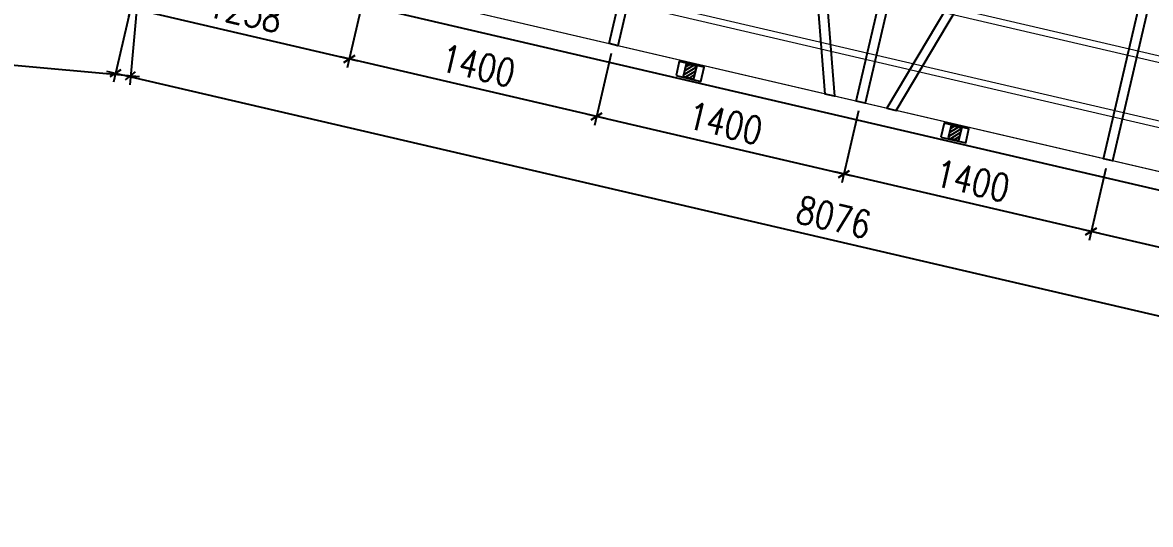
# Model space of a CAD drawing. Extents: x 8238 to 123366, y -35216 to 128109.
# Drawn here: x 68485 to 74705, y 95786 to 98555 of the extents above; entities that cross this region are included whole.
import ezdxf

# ---------------------------------------------------------------- set-up
doc = ezdxf.new("R2010")
doc.units = 0
doc.header["$LTSCALE"] = 1000
doc.header["$MEASUREMENT"] = 0
doc.linetypes.add('HIDDEN', pattern=[0.375, 0.25, -0.125])
for name, color, linetype in [('标注', 9, 'Continuous'), ('栏杆基座', 214, 'Continuous'), ('栏杆柱', 6, 'Continuous'), ('连接端梁', 130, 'Continuous'), ('铝横梁', 220, 'Continuous')]:
    doc.layers.add(name, color=color, linetype=linetype)
for name, color, linetype, lineweight in [('虚线', 8, 'Continuous', 0), ('铝主梁', 3, 'Continuous', 9), ('铝龙骨', 7, 'Continuous', 9)]:
    doc.layers.add(name, color=color, linetype=linetype, lineweight=lineweight)
doc.styles.add('HZTXT', font='txtw.shx', dxfattribs={"width": 0.8, "bigfont": 'hztxtw.shx'})
doc.dimstyles.new('DIM-50', dxfattribs={"dimscale": 50, "dimtxt": 3, "dimasz": 1, "dimexe": 1, "dimexo": 1, "dimgap": 1, "dimtad": 1, "dimdec": 1, "dimdsep": 46, "dimtxsty": 'HZTXT', "dimblk": 'OBLIQUE', "dimblk1": 'ARCHTICK', "dimblk2": 'OBLIQUE', "dimcen": 0, "dimdle": 1, "dimclrd": 9, "dimclre": 9, "dimclrt": 2, "dimadec": 1, "dimazin": 0, "dimtfac": 1, "dimtdec": 1, "dimtix": 1, "dimtmove": 2, "dimatfit": 3, "dimldrblk": 'OBLIQUE', "dimfxl": 15, "dimtolj": 1, "dimtzin": 0, "dimarcsym": 1})

# ---------------------------------------------------------------- blocks, each defined once
blk = doc.blocks.new('_Oblique')
at = {"color": 0, "linetype": 'ByBlock', "lineweight": -2}
blk.add_line((-0.5, -0.5), (0.5, 0.5), dxfattribs=at)
blk = doc.blocks.new('*D69')
at = {"layer": 'Defpoints', "color": 0, "transparency": 16777216}
for p in [(49245.7, 68127.9), (57321.7, 68127.9), (57321.7, 67449.2)]:
    blk.add_point(p, dxfattribs=at)
at = {"layer": '标注', "color": 9, "lineweight": -2, "transparency": 16777216}
for p, q in [((49245.7, 68077.9), (49245.7, 67399.2)), ((57321.7, 68077.9), (57321.7, 67399.2)), ((49195.7, 67449.2), (57371.7, 67449.2))]:
    blk.add_line(p, q, dxfattribs=at)
at = {"layer": '标注', "color": 9, "lineweight": -2, "transparency": 16777216, "xscale": 50, "yscale": 50, "zscale": 50}
for p, rotation in [((49245.7, 67449.2), 180.0003109579486), ((57321.7, 67449.2), 0.0003109579486354188)]:
    blk.add_blockref('_Oblique', p, dxfattribs=dict(at, rotation=rotation))
at = {"layer": '标注', "color": 2, "transparency": 16777216, "insert": (53283.7, 67574.2), "char_height": 150, "attachment_point": 5, "rotation": 0.00031, "style": 'HZTXT'}
blk.add_mtext('\\A1;8076', dxfattribs=at)
blk = doc.blocks.new('_ArchTick')
at = {"color": 0, "linetype": 'ByBlock', "const_width": 0.4}
blk.add_lwpolyline([(-0.5, -0.5), (0.5, 0.5)], dxfattribs=at)
blk = doc.blocks.new('*D74')
at = {"layer": 'Defpoints', "color": 0, "transparency": 16777216}
for p in [(54683.7, 68225.9), (56083.7, 68225.9), (54683.7, 67818.6)]:
    blk.add_point(p, dxfattribs=at)
at = {"layer": '标注', "color": 9, "lineweight": -2, "transparency": 16777216}
for p, q in [((54683.7, 68175.9), (54683.7, 67768.6)), ((56083.7, 68175.9), (56083.7, 67768.6)), ((56133.7, 67818.6), (54633.7, 67818.6))]:
    blk.add_line(p, q, dxfattribs=at)
at = {"layer": '标注', "color": 9, "lineweight": -2, "transparency": 16777216, "xscale": 50, "yscale": 50, "zscale": 50, "rotation": 180}
blk.add_blockref('_Oblique', (54683.7, 67818.6), dxfattribs=at)
at = {"layer": '标注', "color": 9, "lineweight": -2, "transparency": 16777216, "xscale": 50, "yscale": 50, "zscale": 50}
blk.add_blockref('_Oblique', (56083.7, 67818.6), dxfattribs=at)
at = {"layer": '标注', "color": 2, "transparency": 16777216, "insert": (55383.7, 67943.6), "char_height": 150, "attachment_point": 5, "style": 'HZTXT'}
blk.add_mtext('\\A1;1400', dxfattribs=at)
blk = doc.blocks.new('*D75')
at = {"layer": 'Defpoints', "color": 0, "transparency": 16777216}
for p in [(53283.7, 68225.9), (54683.7, 68225.9), (53283.7, 67818.6)]:
    blk.add_point(p, dxfattribs=at)
at = {"layer": '标注', "color": 9, "lineweight": -2, "transparency": 16777216}
for p, q in [((53283.7, 68175.9), (53283.7, 67768.6)), ((54683.7, 68175.9), (54683.7, 67768.6)), ((54733.7, 67818.6), (53233.7, 67818.6))]:
    blk.add_line(p, q, dxfattribs=at)
at = {"layer": '标注', "color": 9, "lineweight": -2, "transparency": 16777216, "xscale": 50, "yscale": 50, "zscale": 50, "rotation": 180}
blk.add_blockref('_Oblique', (53283.7, 67818.6), dxfattribs=at)
at = {"layer": '标注', "color": 9, "lineweight": -2, "transparency": 16777216, "xscale": 50, "yscale": 50, "zscale": 50}
blk.add_blockref('_Oblique', (54683.7, 67818.6), dxfattribs=at)
at = {"layer": '标注', "color": 2, "transparency": 16777216, "insert": (53983.7, 67943.6), "char_height": 150, "attachment_point": 5, "style": 'HZTXT'}
blk.add_mtext('\\A1;1400', dxfattribs=at)
blk = doc.blocks.new('*D76')
at = {"layer": 'Defpoints', "color": 0, "transparency": 16777216}
for p in [(51883.7, 68225.9), (53283.7, 68225.9), (51883.7, 67818.6)]:
    blk.add_point(p, dxfattribs=at)
at = {"layer": '标注', "color": 9, "lineweight": -2, "transparency": 16777216}
for p, q in [((51883.7, 68175.9), (51883.7, 67768.6)), ((53283.7, 68175.9), (53283.7, 67768.6)), ((53333.7, 67818.6), (51833.7, 67818.6))]:
    blk.add_line(p, q, dxfattribs=at)
at = {"layer": '标注', "color": 9, "lineweight": -2, "transparency": 16777216, "xscale": 50, "yscale": 50, "zscale": 50, "rotation": 180}
blk.add_blockref('_Oblique', (51883.7, 67818.6), dxfattribs=at)
at = {"layer": '标注', "color": 9, "lineweight": -2, "transparency": 16777216, "xscale": 50, "yscale": 50, "zscale": 50}
blk.add_blockref('_Oblique', (53283.7, 67818.6), dxfattribs=at)
at = {"layer": '标注', "color": 2, "transparency": 16777216, "insert": (52583.7, 67943.6), "char_height": 150, "attachment_point": 5, "style": 'HZTXT'}
blk.add_mtext('\\A1;1400', dxfattribs=at)
blk = doc.blocks.new('*D77')
at = {"layer": 'Defpoints', "color": 0, "transparency": 16777216}
for p in [(50483.7, 68225.9), (51883.7, 68225.9), (50483.7, 67818.6)]:
    blk.add_point(p, dxfattribs=at)
at = {"layer": '标注', "color": 9, "lineweight": -2, "transparency": 16777216}
for p, q in [((50483.7, 68175.9), (50483.7, 67768.6)), ((51883.7, 68175.9), (51883.7, 67768.6)), ((51933.7, 67818.6), (50433.7, 67818.6))]:
    blk.add_line(p, q, dxfattribs=at)
at = {"layer": '标注', "color": 9, "lineweight": -2, "transparency": 16777216, "xscale": 50, "yscale": 50, "zscale": 50, "rotation": 180}
blk.add_blockref('_Oblique', (50483.7, 67818.6), dxfattribs=at)
at = {"layer": '标注', "color": 9, "lineweight": -2, "transparency": 16777216, "xscale": 50, "yscale": 50, "zscale": 50}
blk.add_blockref('_Oblique', (51883.7, 67818.6), dxfattribs=at)
at = {"layer": '标注', "color": 2, "transparency": 16777216, "insert": (51183.7, 67943.6), "char_height": 150, "attachment_point": 5, "style": 'HZTXT'}
blk.add_mtext('\\A1;1400', dxfattribs=at)
blk = doc.blocks.new('*D78')
at = {"layer": 'Defpoints', "color": 0, "transparency": 16777216}
for p in [(50483.7, 68225.9), (49245.7, 68127.9), (49245.7, 67818.6)]:
    blk.add_point(p, dxfattribs=at)
at = {"layer": '标注', "color": 9, "lineweight": -2, "transparency": 16777216}
for p, q in [((50483.7, 68175.9), (50483.7, 67768.6)), ((49245.7, 68077.9), (49245.7, 67768.6)), ((50533.7, 67818.6), (49195.7, 67818.6))]:
    blk.add_line(p, q, dxfattribs=at)
at = {"layer": '标注', "color": 9, "lineweight": -2, "transparency": 16777216, "xscale": 50, "yscale": 50, "zscale": 50, "rotation": 180}
blk.add_blockref('_Oblique', (49245.7, 67818.6), dxfattribs=at)
at = {"layer": '标注', "color": 9, "lineweight": -2, "transparency": 16777216, "xscale": 50, "yscale": 50, "zscale": 50}
blk.add_blockref('_Oblique', (50483.7, 67818.6), dxfattribs=at)
at = {"layer": '标注', "color": 2, "transparency": 16777216, "insert": (49864.7, 67943.6), "char_height": 150, "attachment_point": 5, "style": 'HZTXT'}
blk.add_mtext('\\A1;1238', dxfattribs=at)
blk = doc.blocks.new('M31')
h = blk.add_hatch()
h.set_pattern_fill('ANSI31', color=256, scale=10)
h.set_pattern_definition([(45, (3000, 0), (-11.2253202, 11.2253202), [])])
h.paths.add_polyline_path([(52299.54, 68142.9), (52359.54, 68142.9), (52359.54, 68212.9), (52299.54, 68212.9)])
h = blk.add_hatch()
h.set_pattern_fill('ANSI31', color=256, scale=10)
h.set_pattern_definition([(45, (4500, 0), (-11.2253202, 11.2253202), [])])
h.paths.add_polyline_path([(53799.54, 68142.9), (53859.54, 68142.9), (53859.54, 68212.9), (53799.54, 68212.9)])
at = {"layer": '栏杆基座'}
for points in [[(52259.54, 68137.9), (52399.54, 68137.9), (52399.54, 68217.9), (52259.54, 68217.9)], [(53759.54, 68137.9), (53899.54, 68137.9), (53899.54, 68217.9), (53759.54, 68217.9)]]:
    blk.add_lwpolyline(points, close=True, dxfattribs=at)
at = {"layer": '栏杆柱'}
for points in [[(52299.54, 68142.9), (52359.54, 68142.9), (52359.54, 68212.9), (52299.54, 68212.9)], [(53799.54, 68142.9), (53859.54, 68142.9), (53859.54, 68212.9), (53799.54, 68212.9)]]:
    blk.add_lwpolyline(points, close=True, dxfattribs=at)
at = {"layer": '虚线', "color": 1, "linetype": 'HIDDEN', "ltscale": 300}
blk.add_line((57328.33, 68225.9), (49239.07, 68225.9), dxfattribs=at)
blk.add_line((57328.33, 68225.9), (49239.07, 68225.9), dxfattribs=at)
at = {"layer": '铝主梁', "color": 3}
blk.add_lwpolyline([(57321.7, 68127.92), (49245.7, 68127.9), (49238.39, 68227.9), (57329.02, 68227.9)], close=True, dxfattribs=at)
at = {"layer": '铝横梁', "color": 243}
for points in [[(51909.7, 71529.9), (51909.7, 68225.9), (51859.7, 68225.9), (51859.7, 71529.9)], [(52085.09, 71529.9), (53136.72, 68225.9), (53084.45, 68225.29), (52032.82, 71529.29)], [(53309.69, 71529.9), (53309.69, 68225.9), (53259.69, 68225.9), (53259.69, 71529.9)], [(54484.31, 71529.9), (53432.68, 68225.9), (53484.95, 68225.29), (54536.58, 71529.29)], [(54709.69, 71529.9), (54709.69, 68225.9), (54659.69, 68225.9), (54659.69, 71529.9)]]:
    blk.add_lwpolyline(points, close=True, dxfattribs=at)
at = {"layer": '铝龙骨', "color": 0}
for points in [[(57364.71, 68812.9), (57364.71, 68847.9), (49206.71, 68847.9), (49206.71, 68812.9)], [(57339.71, 68462.9), (57339.71, 68497.9), (49236.71, 68497.9), (49236.71, 68462.9)]]:
    blk.add_lwpolyline(points, close=True, dxfattribs=at)
at = {"layer": '标注'}
for base, p1, p2, picture, middle in [((49245.7, 67818.57), (50483.7, 68225.9), (49245.7, 68127.9), '*D78', (49864.7, 67943.57)), ((50483.7, 67818.57), (51883.7, 68225.9), (50483.7, 68225.9), '*D77', (51183.7, 67943.57)), ((51883.7, 67818.57), (53283.69, 68225.9), (51883.7, 68225.9), '*D76', (52583.7, 67943.57)), ((53283.69, 67818.57), (54683.69, 68225.9), (53283.69, 68225.9), '*D75', (53983.69, 67943.57)), ((54683.69, 67818.57), (56083.69, 68225.9), (54683.69, 68225.9), '*D74', (55383.69, 67943.57))]:
    dim = blk.add_linear_dim(base=base, p1=p1, p2=p2, dimstyle='DIM-50', dxfattribs=at)
    dim.commit()
    dim.dimension.update_dxf_attribs({"geometry": picture, "text_midpoint": middle})
dim = blk.add_aligned_dim(p1=(49245.7, 68127.9), p2=(57321.7, 68127.94), distance=-678.72, dimstyle='DIM-50', dxfattribs=at)
dim.commit()
dim.dimension.update_dxf_attribs({"geometry": '*D69', "text_midpoint": (53283.71, 67574.2)})

msp = doc.modelspace()

# ---------------------------------------------------------------- linework, layer by layer
at = {"layer": '连接端梁', "color": 0, "elevation": 29521}
msp.add_lwpolyline([(32631.24, 88696.84), (32149.4, 92667.71), (37387.62, 95262.44), (45074.64, 97821.71), (53023.46, 99298.93), (61099.71, 99672.71), (69150.96, 98935.97), (77025.25, 97102.63), (84573.92, 94207.29), (89858.61, 91288.06), (89495.49, 87304.59)], dxfattribs=at)

# ---------------------------------------------------------------- block references
for p, rotation in [((5855.53, 36311.6, 29521), 354.7759997067623), ((5743.52, 43744.98, 29521), 346.8978819282622)]:
    msp.add_blockref('M31', p, dxfattribs=dict(rotation=rotation))

doc.saveas('drawing.dxf')
